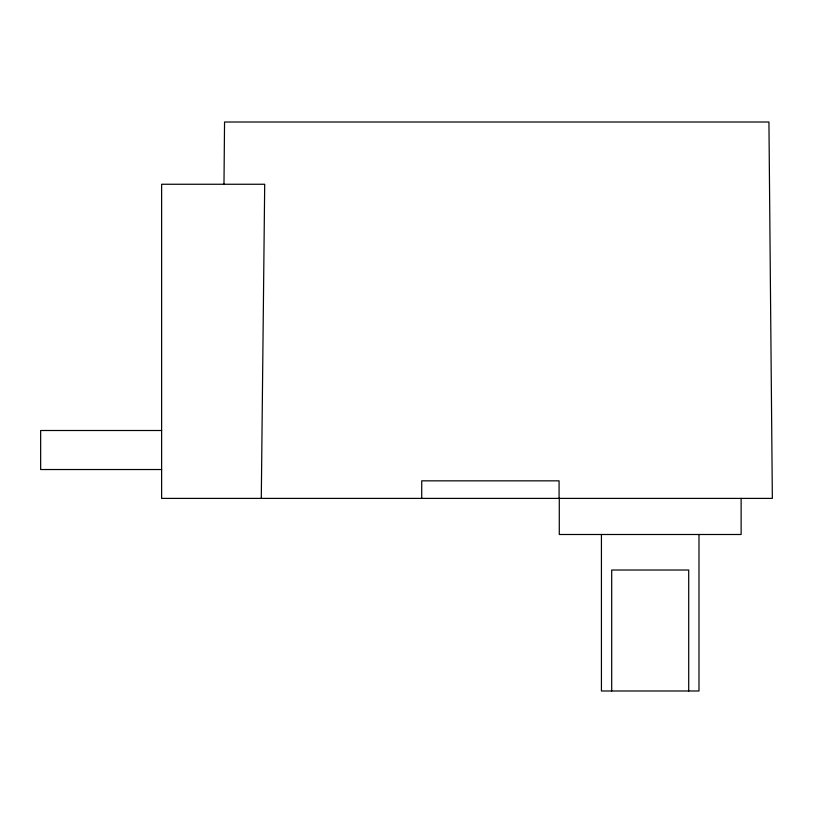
<?xml version="1.0" encoding="UTF-8"?>
<svg xmlns="http://www.w3.org/2000/svg" width="813" height="813" viewBox="0 0 813 813"><rect width="100%" height="100%" fill="white"/><g stroke="black" fill="none" stroke-linecap="round" stroke-linejoin="round"><path stroke-width="1.22" d="M223.982 184.256L224.551 122.011L768.935 122.011L772.35 498.399L161.624 498.399L161.624 184.256L264.703 184.256L261.288 498.399M161.624 430.504L40.65 430.504L40.65 469.528L161.624 469.528M741.131 498.399L741.131 534.497L559.283 534.497L559.283 498.399M698.987 534.497L698.987 690.989L601.427 690.989L601.427 534.497M688.702 690.989L688.702 570.015L611.701 570.015L611.701 690.989M559.08 498.399L559.08 480.839L421.723 480.839L421.723 498.399"/></g></svg>
